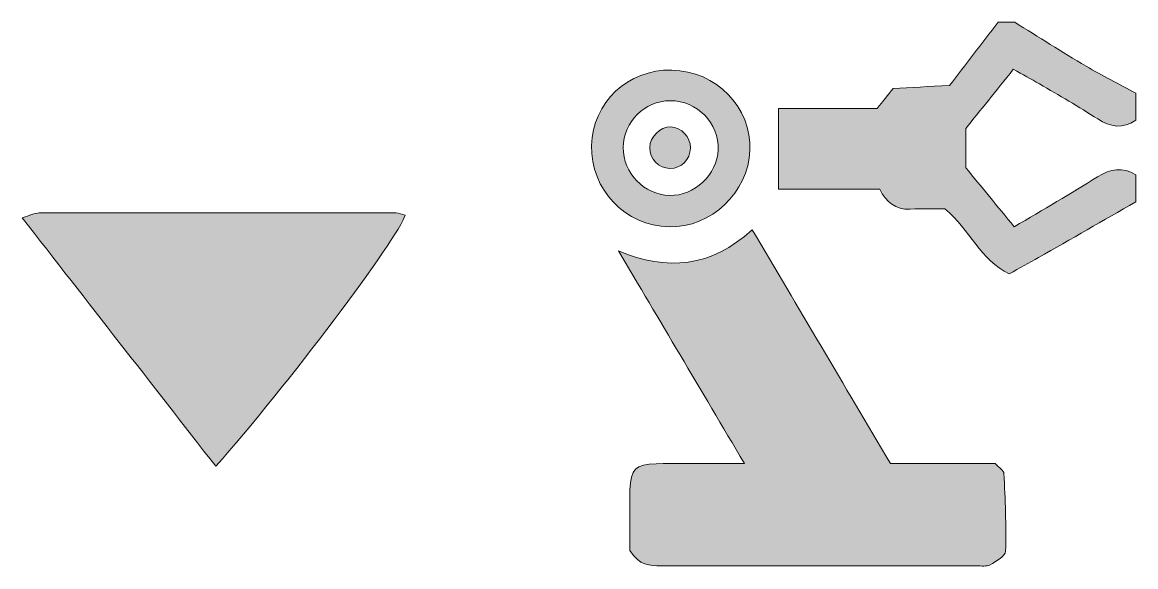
# Model space of a CAD drawing. Extents: x 187 to 1851, y -950 to -98.
# Drawn here: x 1291.8 to 1453.8, y -926 to -846.8 of the extents above; entities that cross this region are included whole.
import ezdxf

# ---------------------------------------------------------------- set-up
doc = ezdxf.new("R2010")
doc.units = 0
doc.header["$MEASUREMENT"] = 0
doc.layers.add('Слой 1', color=7, linetype='Continuous', lineweight=0)

# ---------------------------------------------------------------- blocks, each defined once
blk = doc.blocks.new('Block_7')
at = {"layer": 'Слой 1', "true_color": 0x000000, "transparency": 33554687}
h = blk.add_hatch(color=18, dxfattribs=at)
h.dxf.hatch_style = 2
edge = h.paths.add_edge_path()
edge.add_spline(control_points=[(1319.96, -911.4), (1310.53, -899.29), (1301.34, -887.49), (1291.81, -875.25), (1292.94, -874.91), (1293.61, -874.54), (1294.28, -874.54), (1311.57, -874.51), (1328.86, -874.51), (1346.15, -874.53), (1346.6, -874.53), (1347.05, -874.73), (1347.51, -874.84), (1346.61, -878.06), (1330, -900.13), (1319.96, -911.4)], knot_values=[0, 0, 0, 0, 1, 1, 1, 2, 2, 2, 3, 3, 3, 4, 4, 4, 5, 5, 5, 5], degree=3, periodic=0)
at = {"layer": 'Слой 1'}
blk.add_open_spline([(1319.96, -911.4), (1310.53, -899.29), (1301.34, -887.49), (1291.81, -875.25), (1292.94, -874.91), (1293.61, -874.54), (1294.28, -874.54), (1311.57, -874.51), (1328.86, -874.51), (1346.15, -874.53), (1346.6, -874.53), (1347.05, -874.73), (1347.51, -874.84), (1346.61, -878.06), (1330, -900.13), (1319.96, -911.4)], degree=3, knots=[0, 0, 0, 0, 1, 1, 1, 2, 2, 2, 3, 3, 3, 4, 4, 4, 5, 5, 5, 5], dxfattribs=at)
blk = doc.blocks.new('Block_20')
at = {"layer": 'Слой 1', "true_color": 0x000000, "transparency": 33554687}
h = blk.add_hatch(color=18, dxfattribs=at)
h.dxf.hatch_style = 2
edge = h.paths.add_edge_path()
edge.add_spline(control_points=[(1453.8, -872.93), (1449.09, -875.63), (1444.38, -878.34), (1439.66, -881.03), (1438.29, -881.81), (1436.9, -882.56), (1435.41, -883.39), (1431.17, -881.43), (1429.75, -876.98), (1426.02, -873.96), (1424.67, -873.96), (1422.82, -873.88), (1420.98, -873.98), (1418.82, -874.1), (1417.53, -872.93), (1416.55, -871.1), (1411.54, -871.1), (1406.63, -871.1), (1401.81, -871.1), (1401.81, -867.16), (1401.81, -863.45), (1401.81, -859.34), (1406.56, -859.34), (1411.44, -859.34), (1416.16, -859.34), (1417.06, -858.22), (1417.71, -857.42), (1418.52, -856.41), (1421.06, -856.28), (1423.7, -856.15), (1426.69, -856), (1429, -853.01), (1431.4, -849.9), (1433.8, -846.79), (1434.6, -846.79), (1435.4, -846.79), (1436.2, -846.79), (1439.66, -848.93), (1443.08, -851.12), (1446.58, -853.18), (1448.93, -854.57), (1451.39, -855.79), (1453.8, -857.09), (1453.8, -858.41), (1453.8, -859.73), (1453.8, -861.05), (1451.91, -862.36), (1450.14, -862.04), (1448.28, -860.86), (1445.5, -859.08), (1442.63, -857.43), (1439.79, -855.76), (1438.58, -855.04), (1437.33, -854.38), (1435.99, -853.64), (1433.45, -856.8), (1431.15, -859.66), (1429.08, -862.24), (1429.08, -864.38), (1429.08, -866.08), (1429.08, -867.95), (1431.34, -870.72), (1433.65, -873.53), (1436.12, -876.56), (1440.37, -874.02), (1444.36, -871.72), (1448.25, -869.28), (1450.12, -868.11), (1451.88, -867.81), (1453.8, -868.97), (1453.8, -870.29), (1453.8, -871.61), (1453.8, -872.93)], knot_values=[0, 0, 0, 0, 1, 1, 1, 2, 2, 2, 3, 3, 3, 4, 4, 4, 5, 5, 5, 6, 6, 6, 7, 7, 7, 8, 8, 8, 9, 9, 9, 10, 10, 10, 11, 11, 11, 12, 12, 12, 13, 13, 13, 14, 14, 14, 15, 15, 15, 16, 16, 16, 17, 17, 17, 18, 18, 18, 19, 19, 19, 20, 20, 20, 21, 21, 21, 22, 22, 22, 23, 23, 23, 24, 24, 24, 24], degree=3, periodic=0)
h = blk.add_hatch(color=18, dxfattribs=at)
h.dxf.hatch_style = 2
edge = h.paths.add_edge_path()
edge.add_spline(control_points=[(1385.96, -871.99), (1389.6, -872.08), (1392.9, -868.98), (1393.06, -865.33), (1393.22, -861.5), (1389.98, -858.2), (1386.07, -858.21), (1382.31, -858.22), (1379.27, -861.24), (1379.24, -865.02), (1379.22, -868.75), (1382.25, -871.9), (1385.96, -871.99)], knot_values=[0, 0, 0, 0, 1, 1, 1, 2, 2, 2, 3, 3, 3, 4, 4, 4, 4], degree=3, periodic=0)
edge = h.paths.add_edge_path()
edge.add_spline(control_points=[(1386.29, -853.75), (1392.79, -853.89), (1397.91, -859.17), (1397.67, -865.46), (1397.44, -871.55), (1392, -876.69), (1385.93, -876.55), (1379.49, -876.4), (1374.48, -871.15), (1374.63, -864.7), (1374.78, -858.46), (1379.94, -853.62), (1386.29, -853.75)], knot_values=[0, 0, 0, 0, 1, 1, 1, 2, 2, 2, 3, 3, 3, 4, 4, 4, 4], degree=3, periodic=0)
h = blk.add_hatch(color=18, dxfattribs=at)
h.dxf.hatch_style = 2
edge = h.paths.add_edge_path()
edge.add_spline(control_points=[(1386.04, -868.06), (1384.39, -868.05), (1383.06, -866.67), (1383.1, -865.03), (1383.13, -863.45), (1384.61, -861.98), (1386.12, -862.01), (1387.7, -862.04), (1389.05, -863.48), (1389.02, -865.09), (1388.98, -866.79), (1387.69, -868.07), (1386.04, -868.06)], knot_values=[0, 0, 0, 0, 1, 1, 1, 2, 2, 2, 3, 3, 3, 4, 4, 4, 4], degree=3, periodic=0)
h = blk.add_hatch(color=18, dxfattribs=at)
h.dxf.hatch_style = 2
edge = h.paths.add_edge_path()
edge.add_spline(control_points=[(1396.87, -911), (1390.42, -900.1), (1384.48, -890.07), (1378.54, -880.05), (1385.71, -883.02), (1392, -882.49), (1397.99, -876.97), (1404.72, -888.34), (1411.33, -899.52), (1418.1, -910.97), (1423.25, -910.97), (1428.41, -910.97), (1433.33, -910.97), (1433.97, -911.67), (1434.61, -912.04), (1434.63, -912.44), (1434.8, -916.21), (1434.98, -919.99), (1434.86, -923.76), (1434.83, -924.45), (1433.5, -925.22), (1432.64, -925.72), (1432.12, -926.01), (1431.34, -925.88), (1430.68, -925.88), (1415.37, -925.88), (1400.07, -925.87), (1384.76, -925.89), (1383.11, -925.89), (1381.54, -925.84), (1380.2, -923.67), (1380.2, -921.11), (1380.14, -917.96), (1380.22, -914.81), (1380.3, -911.8), (1381.02, -911.1), (1384.03, -911.02), (1386.69, -910.94), (1389.36, -911), (1392.02, -911), (1393.33, -911), (1394.64, -911), (1396.87, -911)], knot_values=[0, 0, 0, 0, 1, 1, 1, 2, 2, 2, 3, 3, 3, 4, 4, 4, 5, 5, 5, 6, 6, 6, 7, 7, 7, 8, 8, 8, 9, 9, 9, 10, 10, 10, 11, 11, 11, 12, 12, 12, 13, 13, 13, 14, 14, 14, 14], degree=3, periodic=0)
at = {"layer": 'Слой 1'}
for points, knots in [([(1453.8, -872.93), (1449.09, -875.63), (1444.38, -878.34), (1439.66, -881.03), (1438.29, -881.81), (1436.9, -882.56), (1435.41, -883.39), (1431.17, -881.43), (1429.75, -876.98), (1426.02, -873.96), (1424.67, -873.96), (1422.82, -873.88), (1420.98, -873.98), (1418.82, -874.1), (1417.53, -872.93), (1416.55, -871.1), (1411.54, -871.1), (1406.63, -871.1), (1401.81, -871.1), (1401.81, -867.16), (1401.81, -863.45), (1401.81, -859.34), (1406.56, -859.34), (1411.44, -859.34), (1416.16, -859.34), (1417.06, -858.22), (1417.71, -857.42), (1418.52, -856.41), (1421.06, -856.28), (1423.7, -856.15), (1426.69, -856), (1429, -853.01), (1431.4, -849.9), (1433.8, -846.79), (1434.6, -846.79), (1435.4, -846.79), (1436.2, -846.79), (1439.66, -848.93), (1443.08, -851.12), (1446.58, -853.18), (1448.93, -854.57), (1451.39, -855.79), (1453.8, -857.09), (1453.8, -858.41), (1453.8, -859.73), (1453.8, -861.05), (1451.91, -862.36), (1450.14, -862.04), (1448.28, -860.86), (1445.5, -859.08), (1442.63, -857.43), (1439.79, -855.76), (1438.58, -855.04), (1437.33, -854.38), (1435.99, -853.64), (1433.45, -856.8), (1431.15, -859.66), (1429.08, -862.24), (1429.08, -864.38), (1429.08, -866.08), (1429.08, -867.95), (1431.34, -870.72), (1433.65, -873.53), (1436.12, -876.56), (1440.37, -874.02), (1444.36, -871.72), (1448.25, -869.28), (1450.12, -868.11), (1451.88, -867.81), (1453.8, -868.97), (1453.8, -870.29), (1453.8, -871.61), (1453.8, -872.93)], [0, 0, 0, 0, 1, 1, 1, 2, 2, 2, 3, 3, 3, 4, 4, 4, 5, 5, 5, 6, 6, 6, 7, 7, 7, 8, 8, 8, 9, 9, 9, 10, 10, 10, 11, 11, 11, 12, 12, 12, 13, 13, 13, 14, 14, 14, 15, 15, 15, 16, 16, 16, 17, 17, 17, 18, 18, 18, 19, 19, 19, 20, 20, 20, 21, 21, 21, 22, 22, 22, 23, 23, 23, 24, 24, 24, 24]), ([(1386.29, -853.75), (1392.79, -853.89), (1397.91, -859.17), (1397.67, -865.46), (1397.44, -871.55), (1392, -876.69), (1385.93, -876.55), (1379.49, -876.4), (1374.48, -871.15), (1374.63, -864.7), (1374.78, -858.46), (1379.94, -853.62), (1386.29, -853.75)], [0, 0, 0, 0, 1, 1, 1, 2, 2, 2, 3, 3, 3, 4, 4, 4, 4]), ([(1385.96, -871.99), (1389.6, -872.08), (1392.9, -868.98), (1393.06, -865.33), (1393.22, -861.5), (1389.98, -858.2), (1386.07, -858.21), (1382.31, -858.22), (1379.27, -861.24), (1379.24, -865.02), (1379.22, -868.75), (1382.25, -871.9), (1385.96, -871.99)], [0, 0, 0, 0, 1, 1, 1, 2, 2, 2, 3, 3, 3, 4, 4, 4, 4]), ([(1386.04, -868.06), (1384.39, -868.05), (1383.06, -866.67), (1383.1, -865.03), (1383.13, -863.45), (1384.61, -861.98), (1386.12, -862.01), (1387.7, -862.04), (1389.05, -863.48), (1389.02, -865.09), (1388.98, -866.79), (1387.69, -868.07), (1386.04, -868.06)], [0, 0, 0, 0, 1, 1, 1, 2, 2, 2, 3, 3, 3, 4, 4, 4, 4]), ([(1396.87, -911), (1390.42, -900.1), (1384.48, -890.07), (1378.54, -880.05), (1385.71, -883.02), (1392, -882.49), (1397.99, -876.97), (1404.72, -888.34), (1411.33, -899.52), (1418.1, -910.97), (1423.25, -910.97), (1428.41, -910.97), (1433.33, -910.97), (1433.97, -911.67), (1434.61, -912.04), (1434.63, -912.44), (1434.8, -916.21), (1434.98, -919.99), (1434.86, -923.76), (1434.83, -924.45), (1433.5, -925.22), (1432.64, -925.72), (1432.12, -926.01), (1431.34, -925.88), (1430.68, -925.88), (1415.37, -925.88), (1400.07, -925.87), (1384.76, -925.89), (1383.11, -925.89), (1381.54, -925.84), (1380.2, -923.67), (1380.2, -921.11), (1380.14, -917.96), (1380.22, -914.81), (1380.3, -911.8), (1381.02, -911.1), (1384.03, -911.02), (1386.69, -910.94), (1389.36, -911), (1392.02, -911), (1393.33, -911), (1394.64, -911), (1396.87, -911)], [0, 0, 0, 0, 1, 1, 1, 2, 2, 2, 3, 3, 3, 4, 4, 4, 5, 5, 5, 6, 6, 6, 7, 7, 7, 8, 8, 8, 9, 9, 9, 10, 10, 10, 11, 11, 11, 12, 12, 12, 13, 13, 13, 14, 14, 14, 14])]:
    blk.add_open_spline(points, degree=3, knots=knots, dxfattribs=at)
blk = doc.blocks.new('Block_19')
at = {"layer": 'Слой 1'}
blk.add_blockref('Block_20', (0, 0), dxfattribs=at)

msp = doc.modelspace()

# ---------------------------------------------------------------- block references
at = {"layer": 'Слой 1'}
for name in ['Block_19', 'Block_7']:
    msp.add_blockref(name, (0, 0), dxfattribs=at)

doc.saveas('drawing.dxf')
